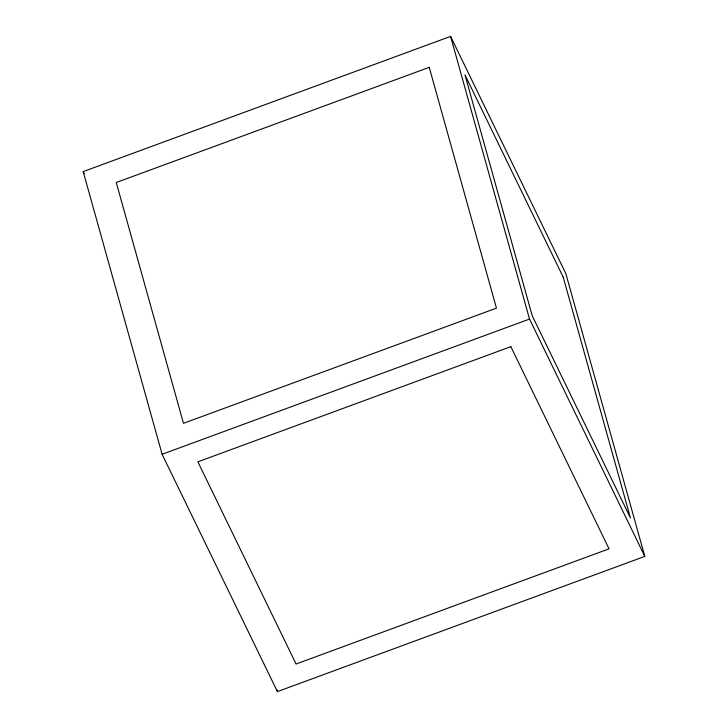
<?xml version="1.0" encoding="UTF-8"?>
<svg xmlns="http://www.w3.org/2000/svg" width="728" height="728" viewBox="0 0 728 728"><rect width="100%" height="100%" fill="white"/><g stroke="black" fill="none" stroke-linecap="round" stroke-linejoin="round"><path stroke-width="1.09" d="M83.192 171.599L450.596 36.4L565.884 273.728L644.808 556.401L277.404 691.6L162.117 454.272L83.192 171.599L84.184 173.646M162.117 454.272L529.52 319.073L644.808 556.401M450.596 36.4L529.52 319.073M276.795 689.416L277.404 691.6M429.229 67.349L116.252 182.519L183.483 423.314L496.46 308.153L429.229 67.349M510.847 346.664L197.87 461.834L296.078 664.009L609.054 548.839L510.847 346.664M563.19 277.086L464.983 74.92L532.214 315.715L630.421 517.881L563.19 277.086"/></g></svg>
